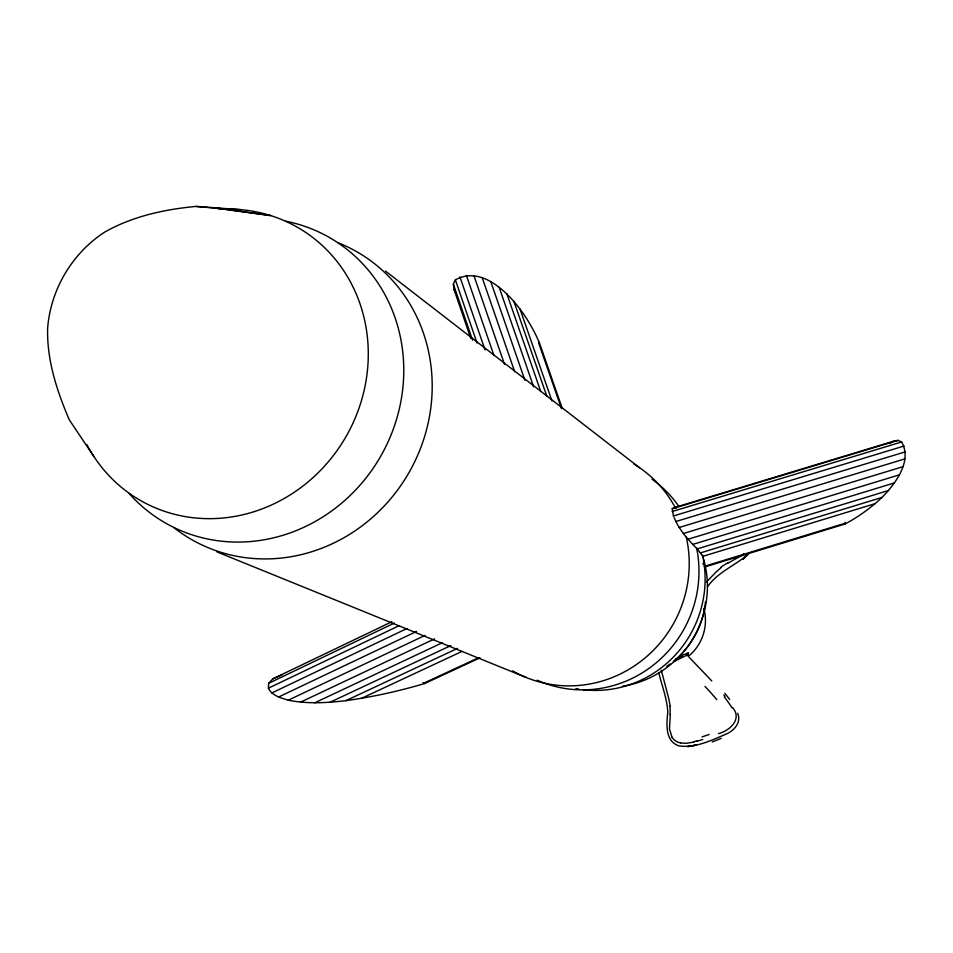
<?xml version="1.0" encoding="UTF-8"?>
<svg xmlns="http://www.w3.org/2000/svg" width="953" height="953" viewBox="0 0 953 953"><rect width="100%" height="100%" fill="white"/><g stroke="black" fill="none" stroke-linecap="round" stroke-linejoin="round"><path stroke-width="1.43" d="M704.517 567.035L845.013 523.995C858.462 516.871 870.911 507.889 881.978 497.442C895.32 483.731 912.545 461.443 901.645 441.966L897.952 440.369L893.33 441.287L673.795 507.782L672.222 508.747L673.461 516.085M479.99 657.832L424.633 683.527C398.866 691.175 372.54 697 345.903 700.646C326.796 702.909 307.259 704.088 288.282 700.181C280.861 697.965 272.105 695.75 268.377 688.197L268.686 683.289L272.737 678.881L282.374 674.712M670.34 714.536L669.459 728.771L671.984 737.134M703.981 561.77L702.909 564.2M845.013 523.995L845.144 522.399M688.364 655.14L687.899 654.675L673.688 661.656M470.77 338.363L453.997 289.39L453.354 284.125L455.379 279.872C482.837 264.505 511.296 295.478 525.282 316.527A3972.759 763.353 -8.8 0 1 535.991 335.277L539.291 342.484L562.222 408.337M687.59 654.556L688.554 652.781L686.97 653.293M707.555 586.679C718.002 571.871 735.335 565.486 748.355 554.05M706.483 581.973L714.631 573.503A109.678 106.76 -56 0 1 716.727 571.431L721.159 567.559M742.911 554.598L743.614 553.919M742.173 555.242L728.104 563.056M890.019 443.431L890.674 443.002M891.341 442.573L893.33 441.287M686.803 653.389L686.803 653.389A1.334 0.786 57.9 0 0 687.101 655.116L711.808 680.966M686.208 653.758L685.159 654.389M682.598 655.843L675.343 659.273M272.737 678.881L391.909 621.725M268.686 683.289L394.447 623.036M268.377 688.197L399.188 625.656M271.748 692.986L406.991 628.504M278.502 697.06L416.616 631.41M288.282 700.181L425.038 635.401M300.564 702.135L434.639 638.844M314.704 702.814L442.418 642.715M330.048 702.254L450.864 645.562M345.903 700.646L457.607 648.362M361.628 698.287L462.11 651.364M423.037 682.61L424.43 682.884L478.418 657.808M718.443 733.667C729.629 730.725 742.578 719.324 732.619 707.531M539.291 342.484L538.576 342.758L561.496 408.623M702.718 739.528L697.06 741.267M674.152 517.61C679.12 529.749 688.042 539.827 697.215 548.904L888.565 490.485M697.215 548.904L700.372 552.931L881.978 497.442M703.111 557.326L702.826 556.349L875.08 503.672M704.267 566.38L844.775 523.352M673.414 515.978L904.194 445.98M675.844 521.529L905.35 451.841M679.179 527.497L904.897 458.893M683.361 533.525L902.848 466.72M687.971 539.267L899.31 474.868M692.64 544.461L894.462 482.897M672.222 508.747L897.952 440.369M672.127 511.523L901.645 441.966M694.201 742.018L686.458 743.292L680.621 742.995M225.575 209.517L270.616 215.557L222.919 208.826L195.818 206.432C164.321 209.398 132.264 216.367 104.58 232.175L104.342 232.329C72.083 253.403 50.771 289.426 47.662 327.832L47.65 328.094C46.685 359.877 56.906 390.873 69.259 419.773L94.025 456.749M241.216 209.708L196.151 206.408M222.919 208.826L215.414 208.159L222.68 209.136M673.795 507.782L675.891 508.437M216.962 551.894L526.259 677.512M385.465 271.081L639.534 467.709M700.372 552.931L702.826 556.349M723.839 694.892L725.03 696.417M724.852 693.272L729.664 699.454M453.997 289.39L455.987 292.976M519.981 308.903L551.978 400.987M513.834 301.196L546.891 396.377M506.877 293.846L540.768 391.54M499.158 287.282L533.632 386.775M490.866 281.897L524.924 380.33M482.325 278.014L514.727 371.825M473.998 275.834L504.471 364.237M466.398 275.441L493.94 355.481M459.93 276.87L485.017 349.894M455.379 279.872L477.048 343.044M453.354 284.125L472.581 340.221M424.43 682.884L424.633 683.527M703.552 558.887L704.172 561.246A99.148 96.336 -61.3 0 1 622.452 686.231M658.749 672.675C661.942 685.767 667.064 698.597 667.791 712.141C666.552 723.958 664.86 741.208 678.881 745.854C695.38 748.308 711.152 740.41 725.972 734.167C734.036 730.832 741.672 722.481 737.646 713.297M661.299 670.233L668.482 697.572A108.308 106.331 -62.3 0 1 669.149 700.431L670.15 706.221M703.826 608.383A45.446 44.41 -62.3 0 1 689.376 655.485M704.946 686.422A227.827 192.959 31.9 0 1 716.727 699.597M724.28 696.929A100.875 91.571 25 0 1 731.975 707.841M721.23 738.325A96.146 61.576 -18.4 0 1 712.189 741.91M709.151 734.429A121.543 60.253 -19.3 0 1 702.004 736.931M696.965 740.862A76.204 65.9 -21.8 0 1 694.118 741.613M680.633 742.947A13.807 13.604 -59 0 1 671.913 737.181M669.911 706.256A46.494 45.005 -69.1 0 1 670.019 714.524M684.028 654.342A40.753 12.258 -18.3 0 1 681.633 655.676M720.933 567.261A46.626 45.97 -67.1 0 1 727.973 562.794M652.09 479.288A116.218 112.609 -61 0 1 678.572 505.972M696.607 547.999A116.218 112.609 -61 0 1 655.807 663.121A116.218 112.609 -61 0 1 537.242 680.18M633.84 464.051A119.852 115.968 -60.9 0 1 675.641 508.33M686.22 536.849A119.852 115.968 -60.9 0 1 641.309 660.953A119.852 115.968 -60.9 0 1 512.631 670.852M702.516 555.242A109.381 106.128 -61.1 0 1 583.01 689.662M578.757 689.067A109.381 106.128 -61.1 0 1 575.957 688.578M705.411 602.153A85.365 83.054 -61.4 0 1 673.39 661.453M670.102 663.991A85.365 83.054 -61.4 0 1 666.778 666.302M227.922 209.148A157.543 146.357 -59.6 0 1 344.414 439.321A157.543 146.357 -59.6 0 1 86.83 444.563M285.84 221.227A164.619 153.445 -59.6 0 1 380.497 456.582A164.619 153.445 -59.6 0 1 129.227 493.547M337.91 242.67A165.941 155.16 -59.7 0 1 408.706 473.069A165.941 155.16 -59.7 0 1 173.684 527.45M748.403 553.979L743.042 559.244L748.403 553.979M695.893 745.151L687.721 746.592L695.893 745.151"/></g></svg>
